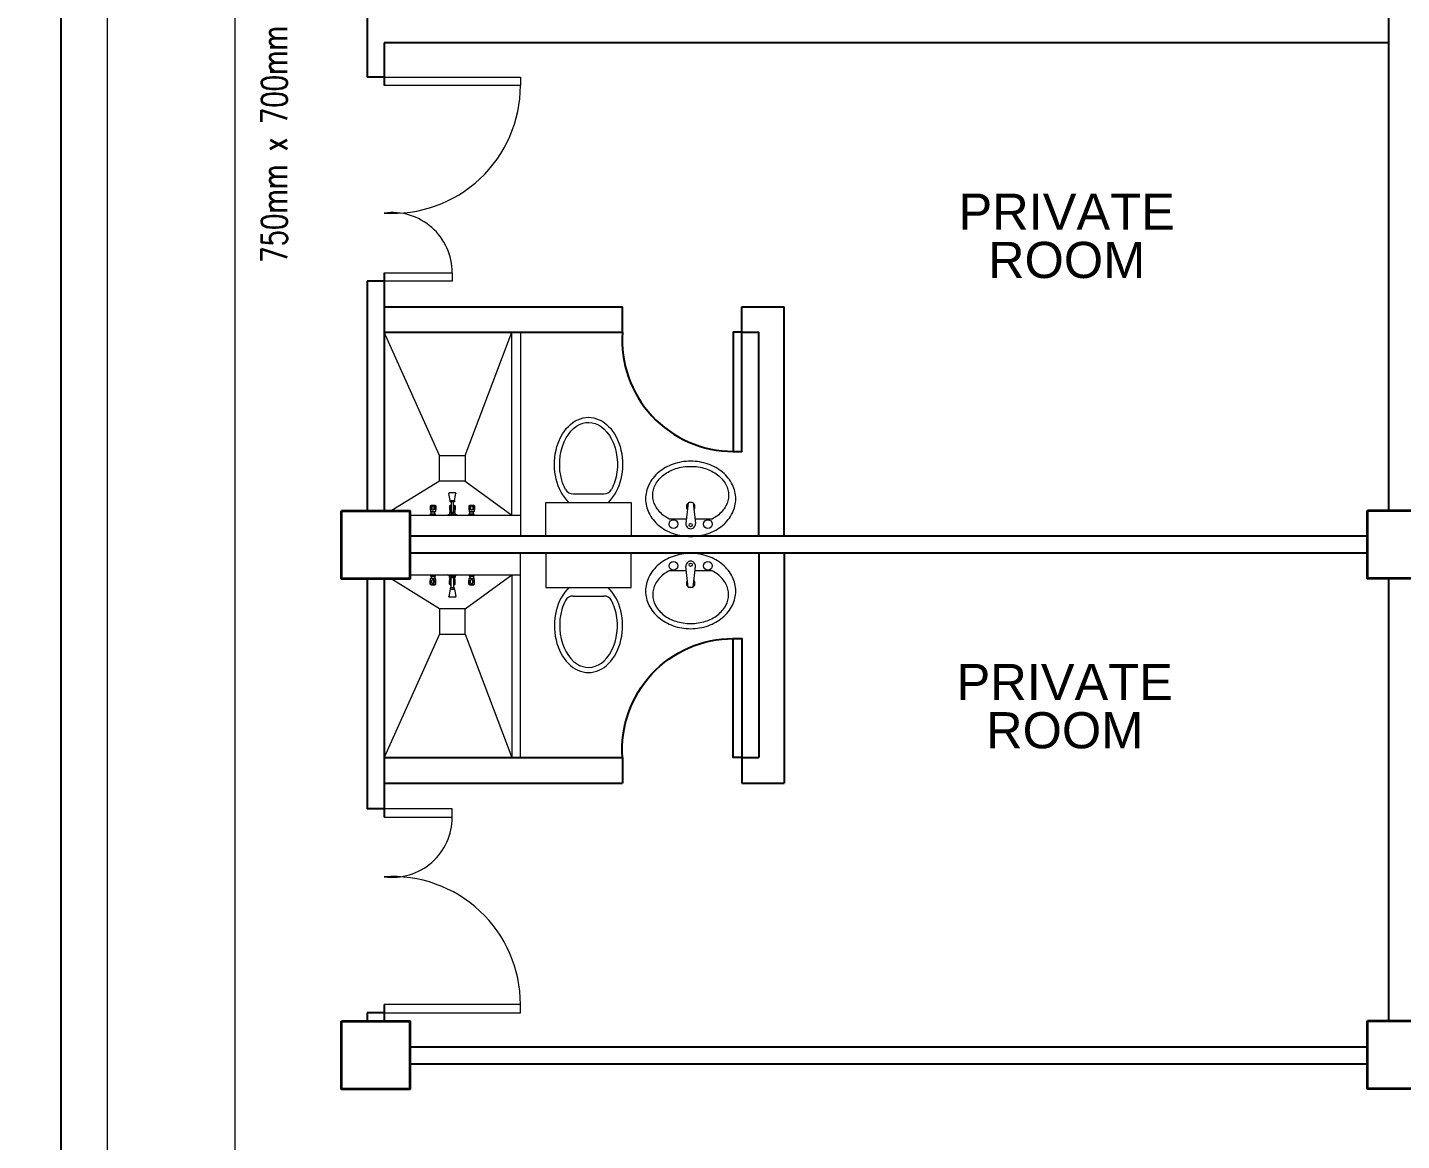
# Model space of a CAD drawing. Header units: millimetres. Extents: x -116 to 421, y 1 to 342.
# Drawn here: x -80.32 to -72.25, y 272.63 to 279.18 of the extents above; entities that cross this region are included whole.
import ezdxf

# ---------------------------------------------------------------- set-up
doc = ezdxf.new("R2010")
doc.units = ezdxf.units.MM
doc.header["$MEASUREMENT"] = 0
doc.layers.add('ahu line', color=7, linetype='Continuous', lineweight=20)
for name, color, linetype in [('diffuser', 7, 'Continuous'), ('ducting label', 7, 'Continuous'), ('label', 7, 'Continuous')]:
    doc.layers.add(name, color=color, linetype=linetype)
doc.styles.add('Arch-Dim', font='simplex.shx', dxfattribs={"width": 0.75})
doc.styles.get("Standard").update_dxf_attribs({"font": 'arial.ttf'})
doc.styles.add('SWISSLT175', font='swissl.ttf', dxfattribs={"height": 0.175})
doc.dimstyles.new('Copy of dimension', dxfattribs={"dimtxt": 0.3, "dimasz": 0.3, "dimexe": 0.18, "dimexo": 0.0625, "dimgap": 0.09, "dimtad": 0, "dimzin": 0, "dimdsep": 46, "dimtxsty": 'Standard', "dimblk": 'OBLIQUE', "dimcen": 0.09, "dimclrd": 256, "dimclre": 256, "dimclrt": 256, "dimadec": 0, "dimazin": 0, "dimtfac": 1, "dimtofl": 0, "dimtmove": 0, "dimatfit": 3, "dimldrblk": 'OBLIQUE', "dimfxl": 1, "dimtolj": 1, "dimtzin": 0, "dimarcsym": 0})

# ---------------------------------------------------------------- blocks, each defined once
blk = doc.blocks.new('dr 700')
at = {"color": 8, "ltscale": 0.03}
blk.add_lwpolyline([(0, 0), (0.05, 0), (0.05, 0.7), (0, 0.7)], close=True, dxfattribs=at)
blk.add_arc((0.05, 0.0482), 0.6518, 355.75781, 90, dxfattribs=at)
blk = doc.blocks.new('_Oblique')
at = {"color": 0, "linetype": 'ByBlock', "lineweight": -2}
blk.add_line((-0.5, -0.5), (0.5, 0.5), dxfattribs=at)
blk = doc.blocks.new('*D11')
at = {"layer": 'Defpoints', "color": 0, "transparency": 16777216}
for p in [(-79.0034, 280.7591), (-80.1266, 251.5843), (-78.9034, 251.5843)]:
    blk.add_point(p, dxfattribs=at)
at = {"layer": 'diffuser', "lineweight": -2, "transparency": 16777216}
for p, q in [((-79.0659, 280.7591), (-80.3066, 280.7591)), ((-80.1266, 280.7591), (-80.1266, 266.7704)), ((-80.1266, 251.5843), (-80.1266, 265.573)), ((-78.9659, 251.5843), (-80.3066, 251.5843))]:
    blk.add_line(p, q, dxfattribs=at)
at = {"layer": 'diffuser', "lineweight": -2, "transparency": 16777216, "xscale": 0.3, "yscale": 0.3, "zscale": 0.3}
for p, rotation in [((-80.1266, 280.7591), 90), ((-80.1266, 251.5843), 270)]:
    blk.add_blockref('_Oblique', p, dxfattribs=dict(at, rotation=rotation))
at = {"layer": 'diffuser', "transparency": 16777216, "insert": (-80.1266, 266.1717), "char_height": 0.3, "attachment_point": 5, "rotation": 90}
blk.add_mtext('\\A1;29.17', dxfattribs=at)

msp = doc.modelspace()

# ---------------------------------------------------------------- linework, layer by layer
at = {"color": 8, "lineweight": 25}
for p, q in [((-72.3284, 276.3373), (-72.3284, 279.7123)), ((-78.3284, 279.3593), (-78.3284, 279.1352)), ((-78.3284, 279.1352), (-78.3284, 278.8843)), ((-72.3284, 279.0852), (-78.2284, 279.0852)), ((-78.2284, 279.0852), (-78.2284, 278.8343)), ((-72.3284, 276.3373), (-72.3284, 279.0852)), ((-78.2284, 278.8843), (-78.3284, 278.8843)), ((-78.2284, 277.7343), (-78.2284, 276.3352)), ((-78.3284, 277.6843), (-78.3284, 276.3352)), ((-78.2284, 277.6843), (-78.3284, 277.6843)), ((-72.4534, 276.1852), (-78.0784, 276.1852)), ((-72.4534, 276.0852), (-78.0784, 276.0852)), ((-78.3284, 275.9352), (-78.3284, 274.5843)), ((-78.2284, 275.9352), (-78.2284, 274.5343)), ((-72.3284, 273.3373), (-72.3284, 275.9373)), ((-72.3284, 273.4852), (-72.3284, 275.9373)), ((-78.2284, 274.5843), (-78.3284, 274.5843)), ((-78.2284, 273.4343), (-78.2284, 273.3352)), ((-78.3284, 273.3843), (-78.3284, 273.3352)), ((-78.2284, 273.3843), (-78.3284, 273.3843)), ((-78.0784, 273.1852), (-72.4534, 273.1852)), ((-78.0784, 273.0852), (-72.4534, 273.0852))]:
    msp.add_line(p, q, dxfattribs=at)
at = {"color": 8, "lineweight": 25, "ltscale": 0.3}
for p, q in [((-78.2284, 277.5343), (-76.8284, 277.5343)), ((-76.8284, 277.3843), (-76.8284, 277.5343)), ((-76.1284, 277.5343), (-75.8784, 277.5343)), ((-76.1284, 277.3843), (-76.1284, 277.5343)), ((-75.8784, 276.1843), (-75.8784, 277.5343)), ((-78.2284, 277.3843), (-76.8284, 277.3843)), ((-76.1284, 277.3843), (-76.0284, 277.3843)), ((-76.0284, 276.1843), (-76.0284, 277.3843)), ((-76.0284, 276.0843), (-76.0284, 274.8843)), ((-75.8784, 276.0843), (-75.8784, 274.7343)), ((-78.2284, 274.8843), (-76.8284, 274.8843)), ((-76.8284, 274.8843), (-76.8284, 274.7343)), ((-76.1284, 274.8843), (-76.0284, 274.8843)), ((-76.1284, 274.8843), (-76.1284, 274.7343)), ((-78.2284, 274.7343), (-76.8284, 274.7343)), ((-76.1284, 274.7343), (-75.8784, 274.7343))]:
    msp.add_line(p, q, dxfattribs=at)
at = {"color": 8, "lineweight": 9, "ltscale": 0.3}
for p, q in [((-77.9034, 276.6593), (-78.2284, 277.3843)), ((-77.7534, 276.6593), (-77.4784, 277.3843)), ((-77.9034, 276.5093), (-78.1877, 276.3343)), ((-77.7534, 276.5093), (-77.4784, 276.3093)), ((-77.9034, 275.7593), (-78.1877, 275.9343)), ((-77.7534, 275.7593), (-77.4784, 275.9593)), ((-77.9034, 275.6093), (-78.2284, 274.8843)), ((-77.7534, 275.6093), (-77.4784, 274.8843))]:
    msp.add_line(p, q, dxfattribs=at)
at = {"color": 8, "lineweight": 9}
for p, q in [((-77.8407, 276.3947), (-77.8492, 276.4366)), ((-77.809, 276.4412), (-77.8477, 276.4412)), ((-77.8161, 276.3947), (-77.8075, 276.4366)), ((-77.1189, 276.4343), (-76.938, 276.4343)), ((-77.9551, 276.3665), (-77.9587, 276.3646)), ((-77.9587, 276.3646), (-77.9253, 276.3646)), ((-77.9587, 276.3646), (-77.9587, 276.3427)), ((-77.9587, 276.3427), (-77.9565, 276.3386)), ((-77.956, 276.3368), (-77.956, 276.3309)), ((-77.956, 276.3309), (-77.9553, 276.3286)), ((-77.956, 276.3309), (-77.928, 276.3309)), ((-77.9553, 276.3286), (-77.9287, 276.3286)), ((-77.9552, 276.3427), (-77.9479, 276.3427)), ((-77.9551, 276.368), (-77.9289, 276.368)), ((-77.9551, 276.368), (-77.9551, 276.3665)), ((-77.9551, 276.3665), (-77.9289, 276.3665)), ((-77.9551, 276.3558), (-77.9551, 276.3437)), ((-77.9534, 276.3169), (-77.9534, 276.3286)), ((-77.9481, 276.3559), (-77.9481, 276.3438)), ((-77.9288, 276.3427), (-77.9361, 276.3427)), ((-77.9359, 276.3559), (-77.9359, 276.3438)), ((-77.9306, 276.3169), (-77.9306, 276.3286)), ((-77.9289, 276.368), (-77.9289, 276.3665)), ((-77.9289, 276.3665), (-77.9253, 276.3646)), ((-77.9289, 276.3558), (-77.9289, 276.3437)), ((-77.928, 276.3309), (-77.9287, 276.3286)), ((-77.928, 276.3368), (-77.928, 276.3309)), ((-77.9253, 276.3427), (-77.9275, 276.3386)), ((-77.9253, 276.3646), (-77.9253, 276.3427)), ((-77.811, 276.3248), (-77.8458, 276.3248)), ((-77.8458, 276.3248), (-77.8457, 276.3151)), ((-77.8414, 276.3665), (-77.845, 276.3646)), ((-77.845, 276.3646), (-77.8359, 276.3646)), ((-77.845, 276.3646), (-77.845, 276.3427)), ((-77.845, 276.3427), (-77.8428, 276.3386)), ((-77.8424, 276.3368), (-77.8424, 276.3309)), ((-77.8424, 276.3309), (-77.8359, 276.3309)), ((-77.8424, 276.3309), (-77.8416, 276.3287)), ((-77.8416, 276.3427), (-77.8359, 276.3427)), ((-77.8416, 276.3287), (-77.8359, 276.3287)), ((-77.8414, 276.368), (-77.8359, 276.368)), ((-77.8414, 276.368), (-77.8414, 276.3665)), ((-77.8414, 276.3665), (-77.8359, 276.3665)), ((-77.8414, 276.3558), (-77.8414, 276.3437)), ((-77.8407, 276.3871), (-77.8407, 276.3947)), ((-77.8407, 276.3947), (-77.8161, 276.3947)), ((-77.8407, 276.3947), (-77.8161, 276.3947)), ((-77.8161, 276.3871), (-77.8407, 276.3871)), ((-77.8397, 276.3248), (-77.8397, 276.3287)), ((-77.8359, 276.3871), (-77.8359, 276.3248)), ((-77.8359, 276.3248), (-77.8208, 276.3248)), ((-77.8208, 276.3248), (-77.8208, 276.3871)), ((-77.8208, 276.368), (-77.8153, 276.368)), ((-77.8208, 276.3665), (-77.8153, 276.3665)), ((-77.8208, 276.3646), (-77.8117, 276.3646)), ((-77.8151, 276.3427), (-77.8208, 276.3427)), ((-77.8208, 276.3309), (-77.8143, 276.3309)), ((-77.8208, 276.3287), (-77.8151, 276.3287)), ((-77.817, 276.3248), (-77.817, 276.3287)), ((-77.8161, 276.3947), (-77.8161, 276.3871)), ((-77.8153, 276.368), (-77.8153, 276.3665)), ((-77.8153, 276.3665), (-77.8117, 276.3646)), ((-77.8153, 276.3558), (-77.8153, 276.3437)), ((-77.8143, 276.3309), (-77.8151, 276.3287)), ((-77.8143, 276.3368), (-77.8143, 276.3309)), ((-77.8117, 276.3427), (-77.8139, 276.3386)), ((-77.8117, 276.3646), (-77.8117, 276.3427)), ((-77.811, 276.3151), (-77.811, 276.3248)), ((-77.7278, 276.3665), (-77.7314, 276.3646)), ((-77.7314, 276.3646), (-77.6981, 276.3647)), ((-77.7314, 276.3646), (-77.7314, 276.3427)), ((-77.7314, 276.3427), (-77.7292, 276.3386)), ((-77.7287, 276.3368), (-77.7287, 276.3309)), ((-77.7287, 276.3309), (-77.7007, 276.3309)), ((-77.7287, 276.3309), (-77.728, 276.3287)), ((-77.728, 276.3287), (-77.7015, 276.3287)), ((-77.7279, 276.3427), (-77.7206, 276.3427)), ((-77.7278, 276.3681), (-77.7278, 276.3665)), ((-77.7278, 276.3681), (-77.7017, 276.3681)), ((-77.7278, 276.3665), (-77.7017, 276.3665)), ((-77.7278, 276.3558), (-77.7278, 276.3437)), ((-77.7261, 276.3169), (-77.7261, 276.3287)), ((-77.7208, 276.3559), (-77.7208, 276.3438)), ((-77.7015, 276.3427), (-77.7088, 276.3427)), ((-77.7087, 276.3559), (-77.7087, 276.3438)), ((-77.7034, 276.3169), (-77.7034, 276.3287)), ((-77.7017, 276.3681), (-77.7017, 276.3665)), ((-77.7017, 276.3665), (-77.6981, 276.3647)), ((-77.7016, 276.3558), (-77.7016, 276.3437)), ((-77.7007, 276.3309), (-77.7015, 276.3287)), ((-77.7007, 276.3368), (-77.7007, 276.3309)), ((-77.6981, 276.3427), (-77.7003, 276.3386)), ((-77.6981, 276.3647), (-77.6981, 276.3427)), ((-77.2784, 276.1843), (-77.2784, 276.3843)), ((-77.2784, 276.3843), (-76.7784, 276.3843)), ((-76.7784, 276.3843), (-76.7784, 276.1843)), ((-76.4429, 276.3822), (-76.4562, 276.2604)), ((-76.4139, 276.3822), (-76.4005, 276.2604)), ((-78.0784, 276.3093), (-77.4284, 276.3093)), ((-77.959, 276.3101), (-77.9556, 276.3169)), ((-77.959, 276.3101), (-77.9249, 276.3101)), ((-77.959, 276.3101), (-77.959, 276.3093)), ((-77.959, 276.3093), (-77.9249, 276.3093)), ((-77.9556, 276.3169), (-77.9284, 276.3169)), ((-77.9249, 276.3101), (-77.9284, 276.3169)), ((-77.9249, 276.3101), (-77.9249, 276.3093)), ((-77.8457, 276.3151), (-77.8573, 276.3093)), ((-77.8573, 276.3093), (-77.7994, 276.3093)), ((-77.811, 276.3151), (-77.8457, 276.3151)), ((-77.8457, 276.3151), (-77.811, 276.3151)), ((-77.7994, 276.3093), (-77.811, 276.3151)), ((-77.7318, 276.3101), (-77.7284, 276.3169)), ((-77.7318, 276.3101), (-77.7318, 276.3093)), ((-77.7318, 276.3101), (-77.6977, 276.3101)), ((-77.7318, 276.3093), (-77.6977, 276.3094)), ((-77.7284, 276.3169), (-77.7011, 276.3169)), ((-77.6977, 276.3101), (-77.7011, 276.3169)), ((-77.6977, 276.3101), (-77.6977, 276.3094)), ((-76.7784, 276.1843), (-77.2784, 276.1843)), ((-77.2784, 276.0843), (-77.2784, 275.8843)), ((-76.7784, 276.0843), (-77.2784, 276.0843)), ((-76.7784, 275.8843), (-76.7784, 276.0843)), ((-76.4429, 275.8865), (-76.4562, 276.0083)), ((-76.4139, 275.8865), (-76.4005, 276.0083)), ((-78.0784, 275.9593), (-77.4284, 275.9593)), ((-77.959, 275.9594), (-77.9249, 275.9593)), ((-77.959, 275.9586), (-77.959, 275.9594)), ((-77.959, 275.9586), (-77.9249, 275.9586)), ((-77.959, 275.9586), (-77.9556, 275.9518)), ((-77.9587, 275.926), (-77.9565, 275.9301)), ((-77.9587, 275.904), (-77.9587, 275.926)), ((-77.956, 275.9378), (-77.9553, 275.94)), ((-77.956, 275.9378), (-77.928, 275.9378)), ((-77.956, 275.9319), (-77.956, 275.9378)), ((-77.9556, 275.9518), (-77.9284, 275.9518)), ((-77.9553, 275.94), (-77.9287, 275.94)), ((-77.9552, 275.926), (-77.9479, 275.926)), ((-77.9551, 275.9129), (-77.9551, 275.925)), ((-77.9534, 275.9518), (-77.9534, 275.94)), ((-77.9481, 275.9128), (-77.9481, 275.9249)), ((-77.9288, 275.926), (-77.9361, 275.926)), ((-77.9359, 275.9128), (-77.9359, 275.9249)), ((-77.9306, 275.9518), (-77.9306, 275.94)), ((-77.9289, 275.9129), (-77.9289, 275.925)), ((-77.928, 275.9378), (-77.9287, 275.94)), ((-77.9249, 275.9586), (-77.9284, 275.9518)), ((-77.928, 275.9319), (-77.928, 275.9378)), ((-77.9253, 275.926), (-77.9275, 275.9301)), ((-77.9253, 275.904), (-77.9253, 275.926)), ((-77.9249, 275.9586), (-77.9249, 275.9593)), ((-77.8457, 275.9536), (-77.8573, 275.9593)), ((-77.8573, 275.9593), (-77.7994, 275.9593)), ((-77.8458, 275.9439), (-77.8457, 275.9536)), ((-77.811, 275.9439), (-77.8458, 275.9439)), ((-77.811, 275.9535), (-77.8457, 275.9536)), ((-77.8457, 275.9536), (-77.811, 275.9535)), ((-77.845, 275.926), (-77.8428, 275.9301)), ((-77.845, 275.904), (-77.845, 275.926)), ((-77.8424, 275.9377), (-77.8416, 275.94)), ((-77.8424, 275.9377), (-77.8359, 275.9377)), ((-77.8424, 275.9319), (-77.8424, 275.9377)), ((-77.8416, 275.94), (-77.8359, 275.94)), ((-77.8416, 275.926), (-77.8359, 275.926)), ((-77.8414, 275.9129), (-77.8414, 275.925)), ((-77.8397, 275.9439), (-77.8397, 275.94)), ((-77.8359, 275.8815), (-77.8359, 275.9439)), ((-77.8359, 275.9439), (-77.8208, 275.9439)), ((-77.8208, 275.9439), (-77.8208, 275.8815)), ((-77.8208, 275.94), (-77.8151, 275.94)), ((-77.8208, 275.9377), (-77.8143, 275.9377)), ((-77.8151, 275.926), (-77.8208, 275.926)), ((-77.817, 275.9439), (-77.817, 275.94)), ((-77.8153, 275.9129), (-77.8153, 275.925)), ((-77.8143, 275.9377), (-77.8151, 275.94)), ((-77.8143, 275.9319), (-77.8143, 275.9377)), ((-77.8117, 275.926), (-77.8139, 275.9301)), ((-77.8117, 275.904), (-77.8117, 275.926)), ((-77.7994, 275.9593), (-77.811, 275.9535)), ((-77.811, 275.9535), (-77.811, 275.9439)), ((-77.7318, 275.9586), (-77.7318, 275.9593)), ((-77.7318, 275.9593), (-77.6977, 275.9593)), ((-77.7318, 275.9586), (-77.7284, 275.9517)), ((-77.7318, 275.9586), (-77.6977, 275.9586)), ((-77.7314, 275.926), (-77.7292, 275.9301)), ((-77.7314, 275.904), (-77.7314, 275.926)), ((-77.7287, 275.9377), (-77.728, 275.94)), ((-77.7287, 275.9319), (-77.7287, 275.9377)), ((-77.7287, 275.9377), (-77.7007, 275.9377)), ((-77.7284, 275.9517), (-77.7011, 275.9517)), ((-77.728, 275.94), (-77.7015, 275.94)), ((-77.7279, 275.926), (-77.7206, 275.926)), ((-77.7278, 275.9128), (-77.7278, 275.925)), ((-77.7261, 275.9518), (-77.7261, 275.94)), ((-77.7208, 275.9127), (-77.7208, 275.9249)), ((-77.7015, 275.926), (-77.7088, 275.926)), ((-77.7087, 275.9127), (-77.7087, 275.9249)), ((-77.7034, 275.9518), (-77.7034, 275.94)), ((-77.7016, 275.9128), (-77.7016, 275.925)), ((-77.7007, 275.9377), (-77.7015, 275.94)), ((-77.6977, 275.9586), (-77.7011, 275.9517)), ((-77.7007, 275.9319), (-77.7007, 275.9377)), ((-77.6981, 275.926), (-77.7003, 275.9301)), ((-77.6981, 275.904), (-77.6981, 275.926)), ((-77.6977, 275.9586), (-77.6977, 275.9593)), ((-76.4527, 275.9823), (-76.555, 275.9823)), ((-77.9587, 275.904), (-77.9253, 275.904)), ((-77.9551, 275.9022), (-77.9587, 275.904)), ((-77.9551, 275.9022), (-77.9289, 275.9021)), ((-77.9551, 275.9006), (-77.9551, 275.9022)), ((-77.9551, 275.9006), (-77.9289, 275.9006)), ((-77.9289, 275.9021), (-77.9253, 275.904)), ((-77.9289, 275.9006), (-77.9289, 275.9021)), ((-77.8407, 275.874), (-77.8492, 275.832)), ((-77.845, 275.904), (-77.8359, 275.904)), ((-77.8414, 275.9021), (-77.845, 275.904)), ((-77.8414, 275.9021), (-77.8359, 275.9021)), ((-77.8414, 275.9006), (-77.8414, 275.9021)), ((-77.8414, 275.9006), (-77.8359, 275.9006)), ((-77.8407, 275.8815), (-77.8407, 275.874)), ((-77.8161, 275.8815), (-77.8407, 275.8815)), ((-77.8407, 275.874), (-77.8161, 275.874)), ((-77.8407, 275.874), (-77.8161, 275.874)), ((-77.8208, 275.904), (-77.8117, 275.904)), ((-77.8208, 275.9021), (-77.8153, 275.9021)), ((-77.8208, 275.9006), (-77.8153, 275.9006)), ((-77.8161, 275.874), (-77.8161, 275.8815)), ((-77.8161, 275.874), (-77.8075, 275.832)), ((-77.8153, 275.9021), (-77.8117, 275.904)), ((-77.8153, 275.9006), (-77.8153, 275.9021)), ((-77.7278, 275.9021), (-77.7314, 275.904)), ((-77.7314, 275.904), (-77.6981, 275.904)), ((-77.7278, 275.9006), (-77.7278, 275.9021)), ((-77.7278, 275.9021), (-77.7017, 275.9021)), ((-77.7278, 275.9006), (-77.7017, 275.9006)), ((-77.7017, 275.9021), (-77.6981, 275.904)), ((-77.7017, 275.9006), (-77.7017, 275.9021)), ((-77.2784, 275.8843), (-76.7784, 275.8843)), ((-77.809, 275.8275), (-77.8477, 275.8275)), ((-77.1189, 275.8343), (-76.938, 275.8343)), ((-72.3284, 273.4852), (-72.3284, 273.3373))]:
    msp.add_line(p, q, dxfattribs=at)
at = {"color": 8, "lineweight": 13, "ltscale": 0.03}
for points in [[(-78.2284, 278.8343), (-78.2284, 278.8843), (-77.4284, 278.8843), (-77.4284, 278.8343)], [(-78.2284, 277.6843), (-78.2284, 277.7343), (-77.8284, 277.7343), (-77.8284, 277.6843)], [(-78.2284, 274.5843), (-78.2284, 274.5343), (-77.8284, 274.5343), (-77.8284, 274.5843)], [(-78.2284, 273.4343), (-78.2284, 273.3843), (-77.4284, 273.3843), (-77.4284, 273.4343)]]:
    msp.add_lwpolyline(points, close=True, dxfattribs=at)
at = {"color": 8, "lineweight": 9, "ltscale": 0.3}
for points in [[(-77.4784, 276.3093), (-77.4784, 277.3843), (-77.4284, 277.3843), (-77.4284, 276.1843), (-77.4284, 276.1843)], [(-77.4784, 275.9593), (-77.4784, 274.8843), (-77.4284, 274.8843), (-77.4284, 276.0843), (-77.4284, 276.0843)]]:
    msp.add_lwpolyline(points, dxfattribs=at)
at = {"color": 8, "lineweight": 9, "ltscale": 0.03}
for points in [[(-77.7534, 276.5093), (-77.9034, 276.5093), (-77.9034, 276.6593), (-77.7534, 276.6593)], [(-77.7534, 275.7593), (-77.9034, 275.7593), (-77.9034, 275.6093), (-77.7534, 275.6093)]]:
    msp.add_lwpolyline(points, close=True, dxfattribs=at)
at = {"color": 8, "lineweight": 9}
for points in [[(-76.6509, 276.4263, -0.124838), (-76.635, 276.4889, -0.105788), (-76.5857, 276.5465, -0.086697), (-76.5159, 276.5828, -0.076776), (-76.4284, 276.5963, -0.076776), (-76.3408, 276.5828, -0.086697), (-76.271, 276.5465, -0.105788), (-76.2217, 276.4889, -0.124838), (-76.2059, 276.4263, -0.124838), (-76.2217, 276.3638, -0.105788), (-76.271, 276.3061, -0.040067), (-76.3017, 276.2863), (-76.404, 276.2863, -0.040067)], [(-76.4527, 276.2863), (-76.555, 276.2863, -0.040067), (-76.5857, 276.3061, -0.105788), (-76.635, 276.3638, -0.124838), (-76.6509, 276.4263, -0.124838)], [(-76.6509, 275.8423, 0.124838), (-76.635, 275.7798, 0.105788), (-76.5857, 275.7221, 0.086697), (-76.5159, 275.6859, 0.076776), (-76.4284, 275.6723, 0.076776), (-76.3408, 275.6859, 0.086697), (-76.271, 275.7221, 0.105788), (-76.2217, 275.7798, 0.124838), (-76.2059, 275.8423, 0.124838), (-76.2217, 275.9049, 0.105788), (-76.271, 275.9625, 0.040067), (-76.3017, 275.9823), (-76.404, 275.9823, 0.040067)]]:
    msp.add_lwpolyline(points, format="xyb", dxfattribs=at)
at = {"color": 8, "lineweight": 35}
for points in [[(-78.4784, 276.3352), (-78.0784, 276.3352), (-78.0784, 275.9352), (-78.4784, 275.9352)], [(-72.4534, 276.3373), (-72.0534, 276.3373), (-72.0534, 275.9373), (-72.4534, 275.9373)], [(-78.4784, 273.3352), (-78.0784, 273.3352), (-78.0784, 272.9352), (-78.4784, 272.9352)], [(-72.4534, 273.3373), (-72.0534, 273.3373), (-72.0534, 272.9373), (-72.4534, 272.9373)]]:
    msp.add_lwpolyline(points, close=True, dxfattribs=at)
at = {"color": 8, "lineweight": 9}
msp.add_lwpolyline([(-76.6934, 275.8633, 0.11576), (-76.674, 275.7809, 0.104047), (-76.6157, 275.7071, 0.090875), (-76.5318, 275.6597, 0.083344), (-76.4284, 275.6423, 0.083344), (-76.3249, 275.6597, 0.090875), (-76.241, 275.7071, 0.104047), (-76.1827, 275.7809, 0.11576), (-76.1634, 275.8633, 0.11576), (-76.1827, 275.9458, 0.104047), (-76.241, 276.0196, 0.090875), (-76.3249, 276.067, 0.083344), (-76.4284, 276.0843, 0.083344), (-76.5318, 276.067, 0.090875), (-76.6157, 276.0196, 0.104047), (-76.674, 275.9458, 0.11576)], format="xyb", close=True, dxfattribs=at)
for centre, radius in [((-76.53, 276.2573), 0.0255), ((-76.4284, 276.2508), 0.0095), ((-76.3268, 276.2573), 0.0255), ((-76.53, 276.0113), 0.0255), ((-76.4284, 276.0178), 0.0095), ((-76.3268, 276.0113), 0.0255)]:
    msp.add_circle(centre, radius, dxfattribs=at)
at = {"color": 8, "lineweight": 13, "ltscale": 0.03}
for centre, radius, start, end in [((-78.1799, 278.8343), 0.7516, 266.30478, 0), ((-78.1815, 277.7343), 0.3531, 0, 97.62815), ((-78.1815, 274.5343), 0.3531, 262.37185, 0), ((-78.1799, 273.4343), 0.7516, 0, 93.69522)]:
    msp.add_arc(centre, radius, start, end, dxfattribs=at)
at = {"color": 8, "lineweight": 9}
for centre, radius, start, end in [((-76.4446, 276.3564), 0.2673, 109.05688, 129.82683), ((-76.4284, 276.3094), 0.3169, 90, 109.05688), ((-76.4284, 276.3094), 0.3169, 70.94312, 90), ((-76.4121, 276.3564), 0.2673, 50.17317, 70.94312), ((-76.5079, 276.4053), 0.1854, 153.58726, 180), ((-76.4695, 276.3862), 0.2283, 129.82683, 153.58726), ((-76.3872, 276.3862), 0.2283, 26.41274, 50.17317), ((-76.3488, 276.4053), 0.1854, 0, 26.41274), ((-77.1189, 276.4843), 0.05, 208.15006, 270), ((-76.938, 276.4843), 0.05, 270, 331.99164), ((-76.5079, 276.4053), 0.1854, 180, 206.41274), ((-76.3488, 276.4053), 0.1854, 333.58726, 0), ((-76.4695, 276.4244), 0.2283, 206.41274, 230.17317), ((-76.4284, 276.3593), 0.025, 126.30681, 221.20218), ((-76.4284, 276.2885), 0.0948, 81.20259, 98.79741), ((-76.4284, 276.3593), 0.025, 71.37929, 108.62071), ((-76.4284, 276.3593), 0.025, 318.79782, 53.69319), ((-76.3872, 276.4244), 0.2283, 309.82683, 333.58726), ((-76.4446, 276.4543), 0.2673, 230.17317, 250.94312), ((-76.4284, 276.2573), 0.028, 173.75449, 6.24551), ((-76.4121, 276.4543), 0.2673, 289.05688, 309.82683), ((-76.4284, 276.5012), 0.3169, 250.94312, 270), ((-76.4284, 276.5012), 0.3169, 270, 289.05688), ((-76.4284, 276.0113), 0.028, 353.75449, 186.24551), ((-76.4757, 275.8185), 0.1812, 127.38145, 151.53644), ((-76.447, 275.7811), 0.2284, 118.20375, 127.38145), ((-76.4284, 275.9094), 0.025, 138.79782, 233.69319), ((-76.4284, 275.9094), 0.025, 306.30681, 41.20218), ((-76.5196, 275.8423), 0.1313, 151.53644, 180), ((-76.4284, 275.9801), 0.0948, 261.20259, 278.79741), ((-76.4284, 275.9094), 0.025, 251.37929, 288.62071), ((-77.1189, 275.7843), 0.05, 90, 151.84994), ((-76.938, 275.7843), 0.05, 28.00836, 90)]:
    msp.add_arc(centre, radius, start, end, dxfattribs=at)
at = {"color": 8, "lineweight": 9, "extrusion": (0, 0, -1)}
msp.add_ellipse((-77.0284, 276.6093), major_axis=(0, -0.275), ratio=0.727273, start_param=0.612555, end_param=5.670631, dxfattribs=at)
at = {"color": 8, "lineweight": 9}
for centre, major_axis, ratio, start_param, end_param in [((-77.8457, 276.438), (0.00268, -0.00268), 1, 2.92514, 4.295202), ((-77.9703, 275.9189), (0.0118, 0.0118), 1, 6.018417, 6.150642), ((-77.9598, 275.9319), (0.00268, 0.00268), 1, 5.003733, 5.497675), ((-77.9589, 275.925), (0.00268, 0.00268), 1, 5.497675, 6.125314), ((-77.9443, 275.9249), (-0.00268, 0.00268), 1, 0.157647, 0.785286), ((-77.9372, 275.9198), (0.00887, 0.00887), 1, 1.36743, 1.728443), ((-77.942, 275.9271), (-0.00268, 0.00268), 1, -1.367654, -0.203367), ((-77.9468, 275.9198), (0.00887, 0.00887), 1, 6.125314, 6.486327), ((-77.9397, 275.9249), (-0.00268, 0.00268), 1, 3.926878, 4.554518), ((-77.9251, 275.925), (0.00268, 0.00268), 1, 1.728443, 2.356082), ((-77.9137, 275.9189), (-0.0118, 0.0118), 1, 0.132318, 0.264544), ((-77.9242, 275.9319), (0.00268, 0.00268), 1, 2.356082, 2.850023), ((-77.8566, 275.9189), (0.0118, 0.0118), 1, 6.018417, 6.150642), ((-77.8462, 275.9319), (-0.00268, 0.00268), 1, 3.432937, 3.926878), ((-77.8452, 275.925), (-0.00268, 0.00268), 1, 3.926878, 4.554518), ((-77.8115, 275.925), (-0.00268, 0.00268), 1, 0.157647, 0.785286), ((-77.8001, 275.9189), (0.0118, 0.0118), 1, 1.703115, 1.83534), ((-77.8106, 275.9319), (-0.00268, 0.00268), 1, 0.785286, 1.279227), ((-77.743, 275.9189), (-0.0118, 0.0118), 1, 4.44762, 4.579846), ((-77.7325, 275.9319), (0.00268, 0.00268), 1, 5.003733, 5.497675), ((-77.7316, 275.925), (0.00268, 0.00268), 1, 5.497675, 6.125314), ((-77.717, 275.9249), (-0.00268, 0.00268), 1, 0.157647, 0.785286), ((-77.7099, 275.9197), (0.00887, 0.00887), 1, 1.36743, 1.728443), ((-77.7147, 275.9271), (-0.00268, 0.00268), 1, -1.367654, -0.203367), ((-77.7195, 275.9197), (0.00887, 0.00887), 1, 6.125314, 6.486327), ((-77.7125, 275.9249), (-0.00268, 0.00268), 1, 3.926878, 4.554518), ((-77.6979, 275.925), (0.00268, 0.00268), 1, 1.728443, 2.356082), ((-77.6865, 275.9189), (-0.0118, 0.0118), 1, 0.132318, 0.264544), ((-77.6969, 275.9319), (0.00268, 0.00268), 1, 2.356082, 2.850023), ((-77.9677, 275.9137), (-0.00896, 0.00896), 1, 3.15309, 3.864175), ((-77.9377, 275.9135), (-0.00738, 0.00738), 1, 0.858879, 1.643677), ((-77.942, 275.9085), (-0.00268, 0.00268), 1, 1.643677, 3.068487), ((-77.9463, 275.9135), (0.00738, 0.00738), 1, 4.639283, 5.424081), ((-77.9163, 275.9137), (0.00896, 0.00896), 1, 2.418785, 3.129871), ((-77.8541, 275.9137), (-0.00896, 0.00896), 1, 3.15309, 3.864175), ((-77.8026, 275.9136), (-0.00896, 0.00896), 1, 0.847989, 1.559075), ((-77.7405, 275.9136), (-0.00896, 0.00896), 1, 3.15309, 3.864175), ((-77.7104, 275.9135), (-0.00738, 0.00738), 1, 0.858879, 1.643677), ((-77.7147, 275.9085), (-0.00268, 0.00268), 1, 1.643677, 3.068487), ((-77.7191, 275.9135), (0.00738, 0.00738), 1, 4.639283, 5.424081), ((-77.689, 275.9136), (0.00896, 0.00896), 1, 2.418785, 3.129871), ((-77.0284, 275.6593), (0, 0.275), 0.727273, 0.612555, 5.670631), ((-77.811, 275.8307), (0.00268, 0.00268), 1, 4.495711, 5.865773)]:
    msp.add_ellipse(centre, major_axis=major_axis, ratio=ratio, start_param=start_param, end_param=end_param, dxfattribs=at)
at = {"color": 8, "lineweight": 9, "extrusion": (4.99074e-41, 2.88216e-41, -1)}
for centre, major_axis, start_param, end_param in [((-77.811, 276.438), (0.00268, 0.00268), 6.066508, 7.43657), ((-77.9677, 276.355), (0.00896, -0.00896), -1.559299, -0.848214), ((-77.9703, 276.3497), (0.0118, -0.0118), -0.264769, -0.132543), ((-77.9598, 276.3368), (0.00268, 0.00268), 0.291344, 0.785286), ((-77.9589, 276.3437), (0.00268, -0.00268), -0.785511, -0.157871), ((-77.9377, 276.3551), (0.00738, 0.00738), 4.000472, 4.78527), ((-77.9443, 276.3438), (0.00268, 0.00268), 3.299239, 3.926878), ((-77.9372, 276.3489), (0.00887, -0.00887), 1.36743, 1.728443), ((-77.942, 276.3602), (0.00268, 0.00268), 4.78527, 6.21008), ((-77.942, 276.3416), (0.00268, -0.00268), 0.203142, 1.36743), ((-77.9468, 276.3489), (0.00887, 0.00887), 1.412925, 1.773938), ((-77.9463, 276.3551), (0.00738, -0.00738), 4.639283, 5.424081), ((-77.9397, 276.3438), (0.00268, 0.00268), 0.785286, 1.412925), ((-77.9163, 276.355), (0.00896, 0.00896), 3.989582, 4.700667), ((-77.9251, 276.3437), (0.00268, 0.00268), 3.299239, 3.926878), ((-77.9137, 276.3497), (0.0118, -0.0118), 1.703115, 1.83534), ((-77.9242, 276.3368), (0.00268, 0.00268), 3.926878, 4.42082), ((-77.8541, 276.355), (0.00896, 0.00896), 0.011497, 0.722582), ((-77.8566, 276.3497), (0.0118, 0.0118), 1.306028, 1.438253), ((-77.8462, 276.3368), (0.00268, -0.00268), -1.279452, -0.785511), ((-77.8452, 276.3437), (0.00268, -0.00268), -0.785511, -0.157871), ((-77.8026, 276.355), (0.00896, -0.00896), 2.418785, 3.129871), ((-77.8115, 276.3437), (0.00268, 0.00268), 3.299239, 3.926878), ((-77.8001, 276.3497), (0.0118, 0.0118), 3.273911, 3.406137), ((-77.8106, 276.3368), (0.00268, 0.00268), 3.926878, 4.42082), ((-77.7405, 276.355), (0.00896, -0.00896), -1.559299, -0.848214), ((-77.743, 276.3497), (0.0118, -0.0118), -0.264769, -0.132543), ((-77.7325, 276.3368), (0.00268, -0.00268), -1.279452, -0.785511), ((-77.7316, 276.3437), (0.00268, 0.00268), 0.785286, 1.412925), ((-77.7104, 276.3552), (0.00738, 0.00738), 4.000472, 4.78527), ((-77.717, 276.3438), (0.00268, 0.00268), 3.299239, 3.926878), ((-77.7099, 276.3489), (0.00887, 0.00887), 2.938226, 3.299239), ((-77.7147, 276.3602), (0.00268, -0.00268), 3.214474, 4.639283), ((-77.7147, 276.3416), (0.00268, -0.00268), 0.203142, 1.36743), ((-77.7195, 276.3489), (0.00887, -0.00887), -0.157871, 0.203142), ((-77.7191, 276.3552), (0.00738, 0.00738), 6.21008, 6.994878), ((-77.7125, 276.3438), (0.00268, 0.00268), 0.785286, 1.412925), ((-77.689, 276.355), (0.00896, -0.00896), 2.418785, 3.129871), ((-77.6979, 276.3437), (0.00268, -0.00268), 1.728443, 2.356082), ((-77.6865, 276.3498), (0.0118, -0.0118), 1.703115, 1.83534), ((-77.6969, 276.3368), (0.00268, -0.00268), 2.356082, 2.850023)]:
    msp.add_ellipse(centre, major_axis=major_axis, ratio=1, start_param=start_param, end_param=end_param, dxfattribs=at)
at = {"color": 8, "lineweight": 9, "extrusion": (4.99074e-41, -2.88216e-41, -1)}
msp.add_ellipse((-77.8457, 275.8307), major_axis=(0.00268, 0.00268), ratio=1, start_param=2.92514, end_param=4.295202, dxfattribs=at)
at = {"color": 8, "lineweight": 9}
for points in [[(-77.163, 276.4607), (-77.1718, 276.4772), (-77.1792, 276.4952), (-77.2061, 276.5864), (-77.201, 276.6736), (-77.1432, 276.8052), (-77.0932, 276.8465), (-76.995, 276.86), (-76.9429, 276.8341), (-76.8688, 276.7228), (-76.851, 276.6391), (-76.8666, 276.5253), (-76.8781, 276.4905), (-76.8938, 276.4609)], [(-77.163, 275.8079), (-77.1718, 275.7915), (-77.1792, 275.7735), (-77.2061, 275.6823), (-77.201, 275.5951), (-77.1432, 275.4635), (-77.0932, 275.4221), (-76.995, 275.4087), (-76.9429, 275.4346), (-76.8688, 275.5458), (-76.851, 275.6295), (-76.8666, 275.7433), (-76.8781, 275.7782), (-76.8938, 275.8078)]]:
    msp.add_open_spline(points, degree=3, knots=[0.937253, 0.937253, 0.937253, 0.937253, 1.185372, 1.185372, 2.113864, 2.113864, 3.042356, 3.042356, 3.970847, 3.970847, 4.899339, 4.899339, 5.346062, 5.346062, 5.346062, 5.346062], dxfattribs=at)
at = {"layer": 'ahu line', "linetype": 'Continuous'}
for p, q in [((-79.8534, 250.9609), (-79.8534, 280.2841)), ((-79.1034, 250.9609), (-79.1034, 280.2841))]:
    msp.add_line(p, q, dxfattribs=at)

# ---------------------------------------------------------------- block references
at = {"color": 8, "lineweight": 13, "ltscale": 0.3, "rotation": 180}
msp.add_blockref('dr 700', (-76.1284, 277.3843), dxfattribs=at)
at = {"color": 8, "lineweight": 9, "ltscale": 0.3, "xscale": -1}
msp.add_blockref('dr 700', (-76.1284, 274.8843), dxfattribs=at)

# ---------------------------------------------------------------- texts
at = {"layer": 'ducting label', "color": 7, "linetype": 'Continuous', "lineweight": 25, "insert": (-78.9489, 277.7924), "char_height": 0.15, "attachment_point": 1, "rotation": 90, "style": 'Arch-Dim'}
msp.add_mtext_dynamic_manual_height_columns('\\A1;750mm x 700mm', width=1.833397, gutter_width=1.011, heights=[0], dxfattribs=at)
at = {"layer": 'label', "color": 8, "lineweight": 9, "ltscale": 0.4, "char_height": 0.2125, "attachment_point": 5, "line_spacing_factor": 0.8, "style": 'SWISSLT175'}
for insert in [(-74.2201, 277.9495), (-74.2315, 275.1856)]:
    msp.add_mtext('PRIVATE ^JROOM', dxfattribs=dict(at, insert=insert))

# ---------------------------------------------------------------- dimensions: what is measured, and where the dimension line sits
at = {"layer": 'diffuser'}
dim = msp.add_linear_dim(base=(-80.1266, 251.5843), p1=(-79.0034, 280.7591), p2=(-78.9034, 251.5843), angle=90, dimstyle='Copy of dimension', dxfattribs=at)
dim.commit()
dim.dimension.update_dxf_attribs({"geometry": '*D11', "text_midpoint": (-80.1266, 266.1717)})

doc.saveas('drawing.dxf')
